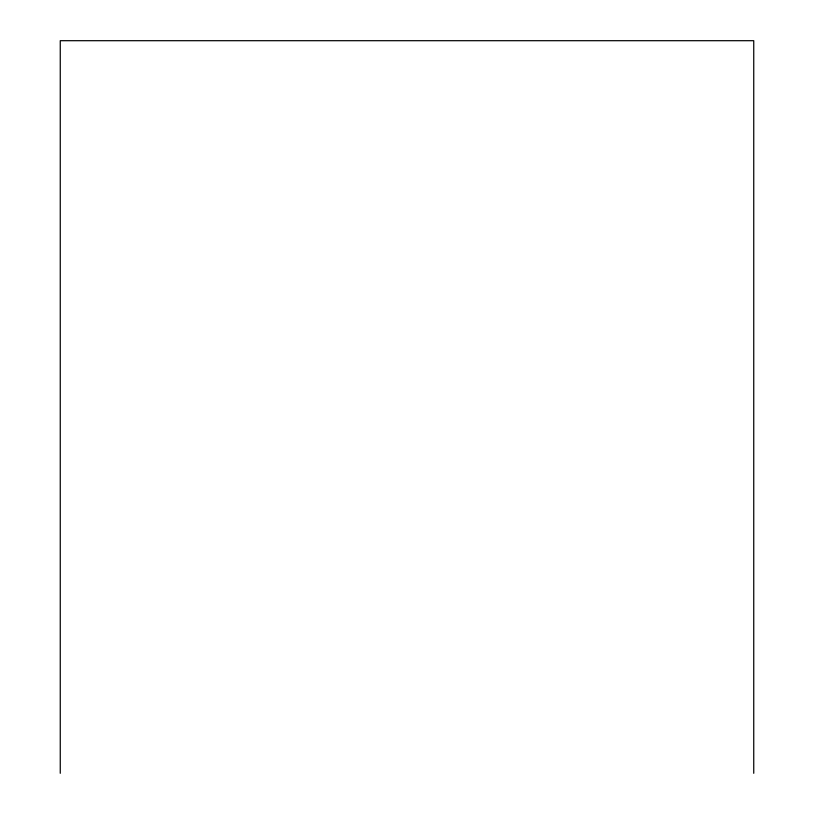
<?xml version="1.0" encoding="UTF-8"?>
<svg xmlns="http://www.w3.org/2000/svg" width="814" height="814" viewBox="0 0 814 814"><rect width="100%" height="100%" fill="white"/><g stroke="black" fill="none" stroke-linecap="round" stroke-linejoin="round"><path stroke-width="1.22" d="M753.744 773.3L753.744 40.7L60.256 40.7L60.256 773.3"/></g></svg>
